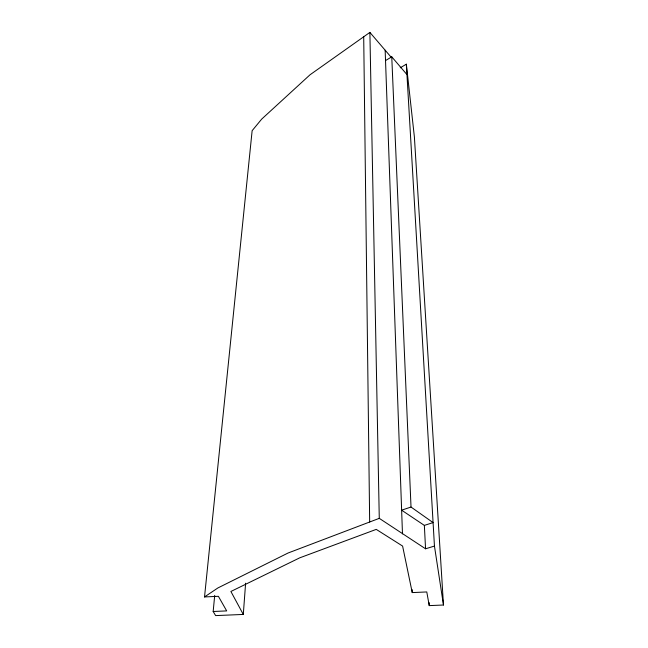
<?xml version="1.0" encoding="UTF-8"?>
<svg xmlns="http://www.w3.org/2000/svg" width="648" height="648" viewBox="0 0 648 648"><rect width="100%" height="100%" fill="white"/><g stroke="black" fill="none" stroke-linecap="round" stroke-linejoin="round"><path stroke-width="0.97" d="M214.707 595.374L213.176 611.493L215.622 615.6L243.292 614.434L245.616 583.176M213.176 611.493L226.687 610.91L218.392 596.314L204.525 596.938L252.137 130.685L261.695 119.094L310.06 74.763L369.887 32.4L391.06 57.097M204.525 596.938L217.85 587.979L288.085 553.003L379.274 518.351L425.566 548.799L434.452 546.07L406.345 64.184L400.237 67.805M385.528 60.572L391.757 56.83L406.952 74.577M411.018 507.044L401.63 510.179L424.351 525.39L433.083 522.596L411.018 507.044L391.757 56.83M243.292 614.434L230.891 591.478L299.724 557.839L376.245 529.384L402.602 546.07L412.241 592.588L426.781 591.948L429.243 605.613L443.475 605.013L414.388 136.971L406.345 64.184M434.452 546.07L443.475 605.013M429.089 602.583L429.243 605.613M424.351 525.39L425.566 548.799M412.12 589.559L412.241 592.588M385.155 50.212L402.481 533.887M369.887 32.4L379.274 518.351M363.706 36.774L369.668 521.996"/></g></svg>
